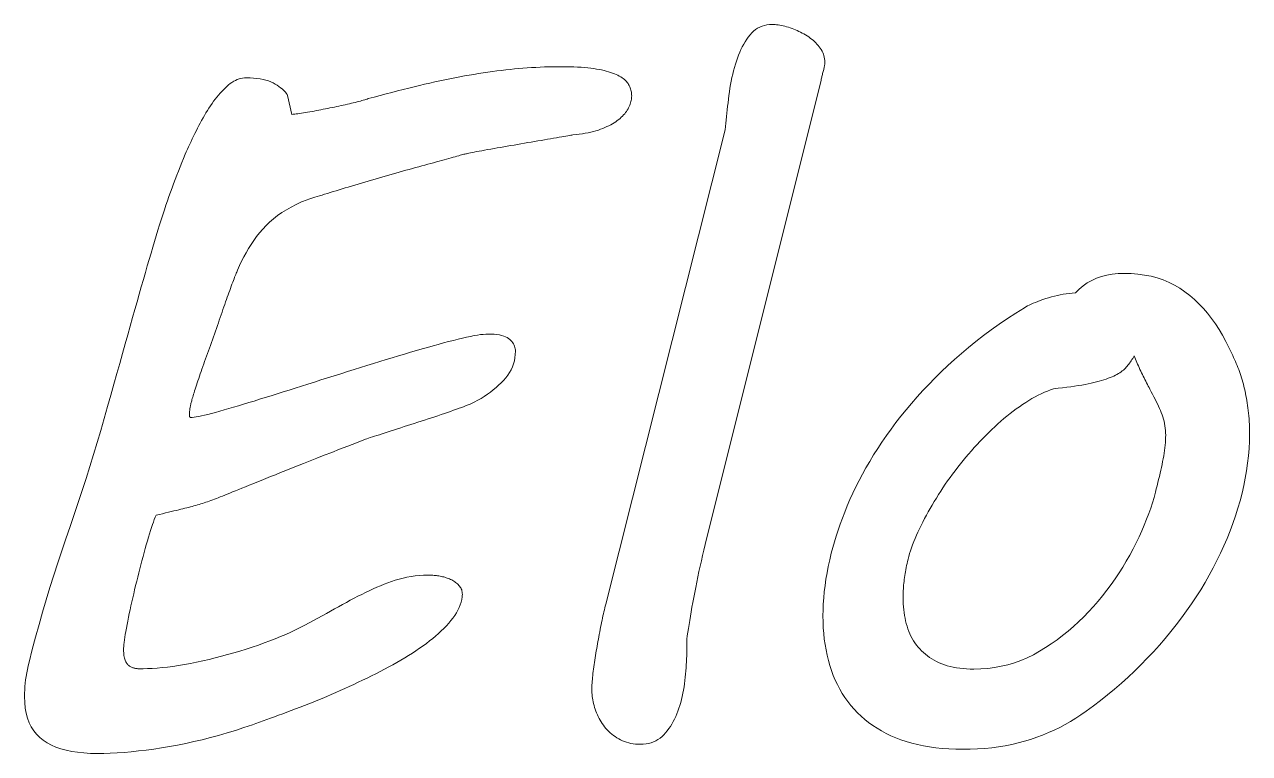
# Model space of a CAD drawing. Extents: x 120.6 to 167.1, y 73.5 to 127.9.
# Drawn here: x 120.62 to 128.26, y 83.11 to 87.66 of the extents above; entities that cross this region are included whole.
import ezdxf

# ---------------------------------------------------------------- set-up
doc = ezdxf.new("R2010")
doc.units = 0

msp = doc.modelspace()

# ---------------------------------------------------------------- linework, layer by layer
at = {"color": 7, "lineweight": 13}
for points in [[(124.99202, 87.005363), (124.993805, 87.025192), (124.995712, 87.045372), (124.997742, 87.065895), (124.999878, 87.086761), (125.002136, 87.107979), (125.004501, 87.129547), (125.006989, 87.151451), (125.00959, 87.173714), (125.012306, 87.19632), (125.015137, 87.219269), (125.018204, 87.242218), (125.021614, 87.264824), (125.025375, 87.287079), (125.02948, 87.30899), (125.033928, 87.330551), (125.038727, 87.351768), (125.043869, 87.372643), (125.049362, 87.393166), (125.055206, 87.413338), (125.061386, 87.433167), (125.067963, 87.452492), (125.074974, 87.471153), (125.08242, 87.489143), (125.090294, 87.506477), (125.098602, 87.52314), (125.107353, 87.539139), (125.116531, 87.554474), (125.126137, 87.569145), (125.136185, 87.583145), (125.14666, 87.596489), (125.157661, 87.608841), (125.169266, 87.619904), (125.18148, 87.629654), (125.194298, 87.638107), (125.207726, 87.645264), (125.221756, 87.651115), (125.236397, 87.65567), (125.251648, 87.65892), (125.267502, 87.660873), (125.283966, 87.661522), (125.293312, 87.661354), (125.302872, 87.660828), (125.312622, 87.659966), (125.322578, 87.658752), (125.332741, 87.657188), (125.343102, 87.655281), (125.353668, 87.653023), (125.364441, 87.650421), (125.375404, 87.647476), (125.386581, 87.64418), (125.397797, 87.640579), (125.408897, 87.636726), (125.419876, 87.632607), (125.430748, 87.628227), (125.441498, 87.623589), (125.452133, 87.618683), (125.462662, 87.613525), (125.473068, 87.608109), (125.483353, 87.602425), (125.49353, 87.596489), (125.503487, 87.590286), (125.51313, 87.583824), (125.522453, 87.577103), (125.531456, 87.570122), (125.540138, 87.562881), (125.548508, 87.555382), (125.556557, 87.547623), (125.564293, 87.539597), (125.571709, 87.531319), (125.578804, 87.522774), (125.585396, 87.514015), (125.591293, 87.505089), (125.596489, 87.495979), (125.600998, 87.486702), (125.60482, 87.477249), (125.607941, 87.467628), (125.610367, 87.457825), (125.612099, 87.447853), (125.613144, 87.437706), (125.613487, 87.427391), (125.613403, 87.422691), (125.613144, 87.417847), (125.612709, 87.412865), (125.612099, 87.40773), (125.61132, 87.402458), (125.610367, 87.397034), (125.609238, 87.391472), (125.607941, 87.385765), (125.606468, 87.379913), (125.60482, 87.373917), (125.603111, 87.367859), (125.601463, 87.361832), (125.599876, 87.355835), (125.598343, 87.349861), (125.59687, 87.343925), (125.595451, 87.338013), (125.594093, 87.33213), (125.592789, 87.326279), (125.591553, 87.32045), (125.590363, 87.314659), (124.867722, 84.418304), (124.859192, 84.383774), (124.850952, 84.349564), (124.84301, 84.315674), (124.83535, 84.282097), (124.827972, 84.24884), (124.820892, 84.215904), (124.814102, 84.183289), (124.807594, 84.150986), (124.801384, 84.119003), (124.795456, 84.087334), (124.789818, 84.056389), (124.78447, 84.026573), (124.779411, 83.997887), (124.774643, 83.970322), (124.770164, 83.943886), (124.765976, 83.918579), (124.76207, 83.894402), (124.758461, 83.871353), (124.755135, 83.849426), (124.752098, 83.828629), (124.752098, 83.759254), (124.751984, 83.741753), (124.751633, 83.72393), (124.75106, 83.705795), (124.750252, 83.68734), (124.749207, 83.668564), (124.74794, 83.649467), (124.746429, 83.630058), (124.744698, 83.610329), (124.742737, 83.590286), (124.74054, 83.569923), (124.738022, 83.549545), (124.7351, 83.529449), (124.731781, 83.509651), (124.72805, 83.490143), (124.723915, 83.470917), (124.719376, 83.451988), (124.714432, 83.433342), (124.709084, 83.414986), (124.703339, 83.396919), (124.697174, 83.379143), (124.690575, 83.361801), (124.683479, 83.345032), (124.675888, 83.32885), (124.667809, 83.31324), (124.659241, 83.29821), (124.650177, 83.283752), (124.640625, 83.269882), (124.630577, 83.256584), (124.620041, 83.243866), (124.609016, 83.231728), (124.597412, 83.220467), (124.585136, 83.210388), (124.572205, 83.2015), (124.558601, 83.193802), (124.544342, 83.187279), (124.529411, 83.181946), (124.513817, 83.177803), (124.497559, 83.174835), (124.480629, 83.173058), (124.463043, 83.17247), (124.447632, 83.172798), (124.432632, 83.173798), (124.418037, 83.175461), (124.403839, 83.177788), (124.390053, 83.180779), (124.376671, 83.184433), (124.363693, 83.188759), (124.35112, 83.193741), (124.338951, 83.199394), (124.327187, 83.205711), (124.315826, 83.212547), (124.304871, 83.219757), (124.294319, 83.227348), (124.284172, 83.235306), (124.274429, 83.243645), (124.265099, 83.252365), (124.256165, 83.261452), (124.247635, 83.27092), (124.239517, 83.280762), (124.231796, 83.290977), (124.22448, 83.30146), (124.217575, 83.31208), (124.211067, 83.322853), (124.204971, 83.333763), (124.19928, 83.344818), (124.193985, 83.356018), (124.189102, 83.367363), (124.184624, 83.378853), (124.18055, 83.390488), (124.176872, 83.402267), (124.173576, 83.414047), (124.170631, 83.425682), (124.16803, 83.437172), (124.165771, 83.448517), (124.163864, 83.459717), (124.162308, 83.470772), (124.161095, 83.481689), (124.160225, 83.492455), (124.159706, 83.503075), (124.159531, 83.513557), (124.159622, 83.523026), (124.159882, 83.532921), (124.160309, 83.543259), (124.160919, 83.554024), (124.161697, 83.565224), (124.162651, 83.576859), (124.16378, 83.588928), (124.165085, 83.601425), (124.166557, 83.614365), (124.168205, 83.627731), (124.169983, 83.641373), (124.171844, 83.655136), (124.173798, 83.669006), (124.175835, 83.682999), (124.177956, 83.697105), (124.180168, 83.711327), (124.182465, 83.725662), (124.184853, 83.74012), (124.187325, 83.754684), (124.18988, 83.769371), (124.192497, 83.784111), (124.195145, 83.798851), (124.197815, 83.813599), (124.200516, 83.828339), (124.203255, 83.843079), (124.206009, 83.857819), (124.208801, 83.872566), (124.211617, 83.887306), (124.21447, 83.902046), (124.217346, 83.916786), (124.22023, 83.931343), (124.223122, 83.945518), (124.226013, 83.959328), (124.228905, 83.972748), (124.231796, 83.985802), (124.234688, 83.998474), (124.237579, 84.01078), (124.240471, 84.022697), (124.243355, 84.034248), (124.246246, 84.045418)], [(120.618584, 83.4702), (120.618874, 83.490547), (120.619736, 83.511124), (120.621185, 83.531937), (120.623207, 83.552986), (120.625809, 83.574257), (120.62899, 83.595764), (120.632744, 83.6175), (120.637085, 83.639465), (120.641998, 83.661667), (120.647491, 83.684097), (120.667473, 83.762566), (120.688126, 83.840714), (120.70945, 83.918541), (120.73143, 83.996048), (120.754074, 84.073242), (120.77739, 84.150116), (120.801369, 84.226677), (120.826012, 84.30291), (120.851318, 84.37883), (120.877289, 84.454437), (120.903343, 84.529839), (120.928917, 84.605148), (120.953987, 84.680374), (120.978577, 84.755516), (121.00267, 84.830574), (121.026268, 84.90554), (121.049377, 84.980415), (121.071999, 85.055214), (121.094124, 85.129921), (121.115761, 85.204536), (121.136787, 85.277946), (121.157097, 85.349007), (121.176682, 85.417732), (121.195541, 85.484116), (121.213676, 85.548157), (121.231094, 85.609856), (121.247787, 85.669212), (121.263756, 85.726227), (121.279007, 85.780907), (121.293533, 85.833237), (121.307533, 85.883682), (121.32122, 85.932671), (121.334595, 85.980225), (121.347641, 86.026329), (121.360374, 86.070984), (121.372787, 86.114204), (121.384888, 86.155968), (121.396667, 86.196297), (121.408127, 86.235168), (121.419273, 86.272606), (121.430168, 86.308807), (121.440895, 86.344002), (121.451439, 86.378181), (121.461823, 86.411354), (121.472023, 86.443512), (121.482056, 86.474655), (121.491913, 86.504791), (121.501595, 86.533913), (121.511101, 86.562027), (121.520439, 86.589119), (121.529778, 86.615685), (121.539284, 86.642197), (121.548973, 86.66864), (121.55883, 86.69503), (121.568855, 86.721367), (121.579063, 86.747643), (121.589439, 86.773857), (121.599991, 86.800018), (121.61071, 86.826118), (121.621613, 86.852165), (121.628616, 86.867828), (121.635773, 86.883614), (121.643074, 86.899513), (121.650513, 86.915527), (121.658104, 86.931656), (121.665833, 86.947899), (121.673714, 86.964264), (121.681732, 86.980736), (121.689903, 86.99733), (121.698212, 87.014038), (121.706665, 87.03067), (121.715263, 87.04705), (121.724007, 87.063164), (121.732895, 87.079018), (121.741928, 87.094612), (121.751106, 87.109947), (121.760429, 87.125023), (121.769897, 87.139832), (121.77951, 87.154388), (121.789261, 87.168686), (121.799133, 87.182587), (121.80909, 87.195969), (121.819138, 87.208832), (121.829269, 87.221176), (121.839485, 87.232994), (121.849792, 87.244301), (121.860184, 87.255081), (121.870659, 87.265343), (121.881226, 87.275085), (121.891876, 87.284302), (121.902618, 87.292816), (121.913445, 87.30043), (121.924355, 87.307152), (121.935356, 87.312981), (121.946442, 87.317909), (121.957611, 87.321938), (121.968872, 87.325073), (121.980217, 87.327316), (121.991646, 87.328659), (122.003166, 87.329109), (122.026306, 87.32872), (122.048317, 87.327545), (122.069199, 87.3256), (122.088959, 87.322868), (122.10759, 87.319351), (122.125092, 87.315063), (122.141464, 87.30999), (122.156715, 87.304138), (122.17083, 87.297501), (122.183823, 87.290085), (122.195778, 87.282356), (122.206779, 87.274765), (122.21682, 87.267326), (122.225914, 87.260025), (122.234047, 87.252869), (122.241234, 87.245857), (122.247459, 87.238998), (122.252739, 87.232277), (122.257057, 87.2257), (122.260429, 87.219269), (122.286438, 87.100754), (122.295372, 87.101433), (122.304825, 87.102318), (122.314796, 87.103401), (122.325294, 87.104683), (122.336304, 87.106171), (122.347839, 87.107864), (122.359894, 87.109756), (122.372467, 87.111855), (122.385559, 87.114151), (122.399178, 87.116653), (122.413063, 87.11927), (122.426979, 87.12191), (122.440926, 87.124588), (122.454903, 87.127289), (122.46891, 87.13002), (122.482941, 87.132782), (122.497009, 87.135574), (122.511093, 87.13839), (122.525215, 87.141235), (122.539368, 87.144112), (122.553429, 87.147003), (122.567291, 87.149895), (122.580948, 87.152786), (122.594406, 87.155678), (122.607658, 87.158562), (122.620705, 87.161453), (122.633553, 87.164345), (122.646202, 87.167236), (122.658646, 87.170128), (122.670891, 87.173019), (122.682739, 87.17588), (122.694016, 87.17868), (122.704704, 87.181427), (122.714821, 87.18412), (122.724365, 87.186745), (122.733322, 87.189323), (122.741707, 87.191833), (122.749512, 87.19429), (122.756737, 87.196693), (122.76339, 87.199036), (122.801254, 87.209297), (122.838539, 87.219269), (122.875252, 87.228951), (122.911385, 87.238342), (122.946938, 87.247452), (122.981911, 87.256264), (123.016312, 87.264793), (123.050133, 87.273033), (123.083374, 87.280983), (123.116035, 87.288643), (123.148254, 87.296028), (123.180145, 87.303154), (123.211731, 87.310013), (123.242989, 87.31662), (123.273933, 87.322968), (123.304558, 87.329048), (123.334869, 87.334877), (123.364853, 87.340439), (123.394531, 87.345741), (123.423882, 87.350784), (123.45295, 87.355576), (123.48175, 87.360092), (123.510292, 87.364357), (123.538582, 87.368362), (123.566605, 87.372108), (123.594368, 87.375587), (123.621872, 87.378815), (123.649117, 87.381775), (123.676102, 87.384476), (123.70282, 87.386917), (123.729446, 87.389114), (123.756126, 87.391083), (123.78286, 87.392815), (123.809654, 87.394318), (123.83651, 87.395592), (123.863419, 87.396629), (123.890388, 87.397446), (123.917419, 87.398018), (123.944504, 87.398369), (123.971642, 87.398483), (123.997749, 87.398338), (124.022865, 87.397903), (124.047005, 87.397179), (124.070152, 87.396172), (124.092323, 87.394867), (124.11351, 87.39328), (124.13372, 87.391403), (124.152939, 87.389236), (124.171181, 87.38678), (124.188438, 87.384033), (124.204857, 87.381035), (124.220581, 87.377846), (124.235611, 87.374451), (124.249947, 87.37085), (124.263596, 87.36705), (124.276543, 87.363045), (124.288795, 87.358841), (124.300362, 87.354431), (124.311226, 87.349823), (124.321404, 87.345009), (124.330925, 87.340004), (124.339844, 87.334831), (124.34816, 87.329483), (124.355858, 87.323967), (124.362953, 87.318268), (124.369446, 87.312401), (124.375328, 87.306358), (124.3806, 87.300148), (124.385269, 87.293755), (124.389336, 87.287193), (124.392899, 87.280502), (124.396095, 87.273727), (124.398911, 87.266861), (124.40136, 87.259911), (124.403427, 87.252869), (124.405113, 87.245743), (124.406433, 87.238533), (124.407372, 87.231232), (124.407936, 87.223846), (124.408119, 87.216377), (124.407936, 87.209396), (124.407372, 87.202332), (124.406433, 87.195175), (124.405113, 87.187935), (124.403427, 87.180603), (124.40136, 87.173195), (124.398911, 87.165688), (124.396095, 87.158104), (124.392899, 87.150429), (124.389336, 87.14267), (124.38533, 87.134903), (124.380836, 87.127228), (124.375847, 87.119644), (124.370369, 87.112144), (124.364403, 87.104729), (124.357941, 87.097397), (124.35099, 87.090157), (124.343544, 87.083008), (124.335609, 87.075935), (124.327187, 87.068954), (124.318253, 87.062103), (124.3088, 87.055428), (124.298828, 87.048927), (124.288338, 87.042595), (124.277321, 87.036438), (124.265793, 87.030457), (124.253738, 87.024643), (124.241165, 87.019005), (124.228065, 87.013542), (124.214455, 87.008255), (124.200233, 87.003227), (124.185318, 86.998543), (124.169708, 86.994209), (124.153404, 86.990219), (124.136406, 86.986572), (124.118713, 86.983284), (124.100334, 86.980331), (124.081253, 86.97773), (124.061485, 86.975479), (124.041016, 86.973572), (124.035133, 86.972313), (124.027893, 86.970848), (124.019295, 86.969193), (124.009338, 86.967323), (123.998024, 86.965256), (123.985344, 86.96299), (123.971313, 86.960518), (123.955917, 86.957848), (123.939171, 86.954971), (123.921059, 86.951889), (123.902115, 86.948685), (123.882843, 86.945412), (123.863266, 86.942093), (123.843361, 86.938705), (123.823143, 86.935272), (123.802605, 86.93177), (123.781746, 86.928215), (123.760574, 86.924606), (123.739082, 86.920929), (123.717278, 86.917206), (123.695419, 86.91346), (123.673798, 86.909744), (123.652412, 86.906059), (123.631248, 86.902405), (123.610321, 86.898773), (123.58963, 86.89518), (123.56916, 86.891609), (123.548927, 86.888069), (123.528923, 86.884552), (123.509155, 86.881073), (123.490105, 86.877686), (123.472267, 86.874481), (123.45565, 86.871445), (123.440239, 86.868584), (123.426048, 86.865898), (123.413071, 86.86338), (123.401306, 86.861038), (123.390755, 86.858871), (123.381416, 86.856873), (123.373299, 86.855057), (123.37619, 86.855057), (123.372238, 86.854317), (123.36734, 86.853264), (123.361488, 86.851891), (123.354683, 86.850197), (123.346924, 86.84819), (123.338203, 86.845863), (123.328537, 86.843216), (123.317917, 86.840256), (123.306335, 86.836975), (123.293808, 86.833374), (123.280525, 86.829559), (123.266693, 86.82563), (123.252312, 86.821579), (123.237381, 86.817421), (123.221901, 86.813141), (123.205872, 86.808746), (123.189301, 86.804237), (123.172173, 86.799614), (123.154495, 86.794876), (123.136269, 86.790016), (123.117615, 86.785034), (123.098633, 86.7799), (123.079338, 86.774628), (123.059731, 86.769203), (123.039795, 86.763641), (123.019547, 86.757935), (122.998985, 86.752075), (122.978096, 86.746078), (122.956894, 86.739937), (122.935371, 86.73365), (122.913727, 86.72731), (122.892136, 86.720993), (122.870598, 86.714706), (122.849121, 86.708443), (122.827698, 86.702217), (122.806343, 86.696014), (122.785034, 86.689842), (122.763794, 86.683701), (122.742599, 86.677589), (122.721474, 86.671501), (122.700531, 86.665466), (122.679909, 86.659477), (122.659599, 86.653557), (122.63961, 86.647682), (122.619942, 86.641876), (122.600586, 86.636124), (122.581558, 86.630432), (122.562836, 86.624794), (122.544441, 86.619217), (122.52636, 86.613693), (122.508781, 86.608299), (122.491905, 86.603111), (122.475716, 86.598129), (122.46022, 86.593346), (122.445419, 86.58876), (122.43132, 86.584381), (122.417908, 86.580208), (122.40519, 86.576233), (122.393158, 86.572456), (122.381828, 86.568886), (122.347328, 86.554565), (122.314362, 86.539345), (122.282928, 86.523232), (122.253029, 86.506218), (122.224655, 86.488312), (122.197815, 86.469513), (122.172508, 86.449814), (122.148735, 86.429214), (122.126495, 86.407722), (122.105782, 86.385338), (122.086258, 86.362228), (122.067566, 86.33857), (122.049721, 86.314362), (122.032707, 86.289604), (122.016533, 86.264297), (122.001198, 86.238441), (121.986702, 86.212036), (121.973045, 86.185081), (121.960228, 86.157578), (121.948242, 86.129524), (121.945816, 86.123955), (121.943161, 86.117668), (121.940269, 86.110664), (121.937149, 86.102928), (121.933792, 86.094475), (121.930206, 86.085297), (121.926392, 86.075394), (121.922348, 86.064774), (121.918068, 86.053429), (121.913559, 86.041359), (121.90889, 86.028755), (121.904137, 86.015808), (121.899292, 86.00251), (121.894363, 85.988869), (121.889351, 85.974876), (121.884247, 85.960541), (121.879059, 85.945854), (121.873787, 85.930824), (121.868423, 85.915443), (121.862976, 85.899719), (121.857437, 85.88372), (121.851814, 85.867523), (121.846107, 85.85112), (121.840309, 85.834511), (121.834427, 85.817703), (121.828461, 85.80069), (121.822403, 85.783478), (121.816261, 85.76606), (121.810036, 85.748444), (121.803719, 85.730621), (121.797386, 85.712791), (121.791115, 85.695129), (121.784897, 85.677635), (121.77874, 85.660324), (121.772644, 85.643181), (121.766602, 85.626213), (121.76062, 85.609421), (121.754692, 85.592804), (121.748825, 85.576355), (121.743011, 85.560081), (121.737305, 85.544037), (121.731743, 85.528282), (121.726318, 85.512817), (121.721046, 85.497643), (121.715912, 85.482758), (121.71093, 85.468163), (121.706085, 85.45385), (121.701393, 85.439835), (121.696838, 85.426102), (121.692429, 85.412659), (121.688225, 85.399712), (121.68428, 85.387451), (121.680595, 85.375893), (121.67717, 85.365021), (121.674004, 85.354851), (121.671097, 85.345367), (121.668449, 85.336578), (121.666069, 85.328484), (121.66394, 85.321091), (121.662079, 85.314384), (121.6604, 85.308655), (121.658844, 85.303047), (121.657394, 85.297554), (121.656067, 85.292183), (121.654854, 85.286919), (121.653755, 85.281776), (121.652771, 85.276749), (121.651901, 85.271835), (121.651154, 85.267036), (121.650513, 85.262352), (121.649963, 85.257843), (121.649475, 85.253563), (121.64904, 85.249519), (121.648666, 85.245697), (121.648346, 85.242119), (121.648087, 85.238762), (121.647888, 85.235641), (121.647743, 85.23275), (121.647652, 85.230095), (121.647629, 85.227661), (121.647713, 85.224365), (121.647972, 85.22142), (121.648407, 85.218819), (121.64901, 85.21656), (121.649796, 85.214653), (121.650749, 85.213097), (121.651871, 85.211884), (121.653175, 85.211014), (121.654648, 85.210495), (121.656296, 85.21032), (121.665909, 85.210709), (121.677399, 85.211884), (121.690765, 85.213829), (121.706017, 85.21656), (121.723145, 85.220078), (121.742149, 85.224365), (121.763031, 85.229439), (121.785797, 85.235298), (121.81044, 85.241928), (121.83696, 85.249344), (121.864883, 85.257332), (121.89373, 85.265701), (121.9235, 85.274445), (121.954201, 85.283569), (121.985825, 85.29306), (122.018372, 85.302933), (122.051842, 85.313179), (122.086243, 85.323807), (122.121567, 85.334801), (122.157814, 85.346176), (122.194778, 85.357826), (122.232269, 85.369652), (122.270287, 85.381645), (122.308815, 85.393814), (122.34787, 85.406158), (122.387436, 85.418671), (122.427528, 85.431366), (122.46814, 85.444229), (122.509277, 85.45726), (122.550926, 85.470474), (122.592667, 85.483681), (122.634064, 85.496719), (122.67511, 85.509583), (122.715805, 85.52227), (122.756157, 85.53479), (122.796165, 85.547127), (122.835823, 85.559296), (122.875137, 85.571297), (122.914101, 85.583115), (122.952721, 85.594765), (122.990746, 85.60614), (123.027931, 85.617142), (123.064278, 85.627762), (123.099792, 85.638008), (123.13446, 85.647881), (123.168297, 85.657379), (123.201294, 85.666496), (123.233452, 85.67524), (123.264771, 85.683609), (123.29525, 85.691597), (123.324478, 85.699013), (123.35202, 85.70565), (123.377892, 85.711502), (123.402084, 85.716576), (123.424606, 85.720871), (123.445442, 85.72438), (123.464607, 85.727112), (123.482101, 85.729065), (123.49791, 85.730232), (123.512047, 85.730621), (123.531616, 85.730293), (123.54985, 85.729294), (123.566765, 85.727631), (123.582344, 85.725304), (123.596596, 85.722313), (123.609512, 85.718658), (123.621101, 85.714333), (123.631363, 85.709351), (123.640297, 85.703697), (123.647903, 85.69738), (123.654488, 85.690659), (123.660385, 85.683792), (123.665588, 85.676788), (123.670097, 85.669632), (123.67392, 85.662331), (123.67704, 85.654892), (123.679466, 85.647301), (123.681198, 85.639572), (123.682243, 85.631691), (123.682587, 85.623672), (123.681854, 85.603119), (123.679642, 85.583092), (123.675957, 85.563576), (123.670792, 85.544586), (123.664162, 85.526115), (123.656052, 85.508163), (123.646469, 85.490738), (123.635414, 85.473824), (123.622879, 85.457436), (123.608879, 85.441566), (123.593773, 85.426163), (123.57795, 85.411156), (123.561401, 85.396561), (123.544128, 85.38237), (123.526138, 85.368576), (123.507416, 85.355194), (123.487976, 85.342216), (123.467819, 85.329643), (123.44693, 85.317474), (123.425323, 85.30571), (123.417793, 85.302078), (123.409081, 85.298134), (123.399185, 85.293869), (123.3881, 85.289291), (123.375824, 85.284393), (123.362373, 85.279175), (123.347733, 85.273636), (123.331902, 85.267784), (123.314896, 85.261612), (123.2967, 85.255127), (123.277763, 85.248459), (123.258537, 85.241768), (123.239029, 85.235046), (123.219231, 85.228302), (123.199142, 85.221519), (123.178764, 85.214714), (123.158096, 85.207878), (123.137138, 85.201012), (123.115891, 85.194122), (123.094353, 85.187195), (123.072777, 85.18029), (123.051399, 85.173439), (123.030228, 85.166641), (123.009254, 85.159912), (122.988487, 85.153229), (122.967926, 85.146614), (122.947556, 85.140053), (122.927399, 85.133545), (122.90744, 85.127098), (122.88768, 85.120712), (122.868576, 85.114525), (122.850563, 85.108688), (122.833656, 85.103195), (122.817841, 85.098053), (122.803131, 85.093254), (122.78952, 85.088799), (122.777, 85.084694), (122.765579, 85.08094), (122.755264, 85.07753), (122.74604, 85.074463), (122.690445, 85.052887), (122.636955, 85.032089), (122.585571, 85.01207), (122.536301, 84.992836), (122.489143, 84.97438), (122.444092, 84.956703), (122.401154, 84.939804), (122.360321, 84.923691), (122.321609, 84.908356), (122.284996, 84.893806), (122.250122, 84.879898), (122.216606, 84.866516), (122.184448, 84.853653), (122.153648, 84.841309), (122.124207, 84.829491), (122.09613, 84.818184), (122.069405, 84.807404), (122.044037, 84.797142), (122.020035, 84.787399), (121.997383, 84.778183), (121.975922, 84.76944), (121.955475, 84.761124), (121.936035, 84.75325), (121.917603, 84.745804), (121.900192, 84.738792), (121.883781, 84.732224), (121.868393, 84.726074), (121.854012, 84.720367), (121.840645, 84.715096), (121.828285, 84.710251), (121.816521, 84.705696), (121.804932, 84.701294), (121.79351, 84.697029), (121.782265, 84.692909), (121.771194, 84.688934), (121.7603, 84.685104), (121.749573, 84.681419), (121.739029, 84.677879), (121.728645, 84.674484), (121.718445, 84.671227), (121.708229, 84.66806), (121.697807, 84.664925), (121.68718, 84.661819), (121.676361, 84.658745), (121.665329, 84.655693), (121.654099, 84.652672), (121.64267, 84.649681), (121.631035, 84.646713), (121.619194, 84.643784), (121.607155, 84.640877), (121.594551, 84.637871), (121.581024, 84.634636), (121.566574, 84.631165), (121.551193, 84.627464), (121.534897, 84.623535), (121.517662, 84.61937), (121.499512, 84.614975), (121.480438, 84.610352), (121.460434, 84.605499), (121.439507, 84.60041), (121.434212, 84.587646), (121.428749, 84.573647), (121.423111, 84.558395), (121.417305, 84.541908), (121.411324, 84.52417), (121.405167, 84.505196), (121.398834, 84.484978), (121.392334, 84.463516), (121.385651, 84.440804), (121.378799, 84.416855), (121.371895, 84.392204), (121.365044, 84.367371), (121.358253, 84.342369), (121.351517, 84.317192), (121.344841, 84.29184), (121.338219, 84.266319), (121.331657, 84.240623), (121.32515, 84.214752), (121.31871, 84.188705), (121.312317, 84.162491), (121.306061, 84.136375), (121.300003, 84.110634), (121.294151, 84.085266), (121.288498, 84.06028), (121.283051, 84.035667), (121.277809, 84.011429), (121.272758, 83.987564), (121.267921, 83.964081), (121.263283, 83.940971), (121.258842, 83.918236), (121.254723, 83.896385), (121.251038, 83.875916), (121.247787, 83.856842), (121.244972, 83.839149), (121.242584, 83.822845), (121.240631, 83.80793), (121.239113, 83.794403), (121.238029, 83.782265), (121.237381, 83.771507), (121.237167, 83.762146), (121.237312, 83.752014), (121.23774, 83.742432), (121.238464, 83.733398), (121.239479, 83.724915), (121.240776, 83.71698), (121.242371, 83.709595), (121.244247, 83.702759), (121.246414, 83.696472), (121.248871, 83.690735), (121.251617, 83.685547), (121.254562, 83.680786), (121.257629, 83.676353), (121.260811, 83.672234), (121.264107, 83.668434), (121.267517, 83.664948), (121.271042, 83.661781), (121.274681, 83.658936), (121.278442, 83.65641), (121.282318, 83.654198), (121.286301, 83.652306), (121.290352, 83.650658), (121.294395, 83.649178), (121.298447, 83.647881), (121.30249, 83.646751), (121.306541, 83.645798), (121.310585, 83.64502), (121.314629, 83.644409), (121.31868, 83.643974), (121.322723, 83.643715), (121.326775, 83.643631), (121.330734, 83.643631), (121.334518, 83.643631), (121.338135, 83.643631), (121.341568, 83.643631), (121.344841, 83.643631), (121.347931, 83.643631), (121.350853, 83.643631), (121.3536, 83.643631), (121.356171, 83.643631), (121.358566, 83.643631), (121.386879, 83.644035), (121.416321, 83.645248), (121.446892, 83.64727), (121.478584, 83.650108), (121.511406, 83.653748), (121.545357, 83.658195), (121.580437, 83.66346), (121.616638, 83.669533), (121.653969, 83.676407), (121.692429, 83.684097), (121.731407, 83.692451), (121.770302, 83.701324), (121.809105, 83.710724), (121.847824, 83.720634), (121.886459, 83.731071), (121.925003, 83.742027), (121.963463, 83.753502), (122.001839, 83.765495), (122.040123, 83.778015), (122.078323, 83.791046), (122.114281, 83.803886), (122.149315, 83.816948), (122.183418, 83.830246), (122.216606, 83.843773), (122.248863, 83.857536), (122.280197, 83.871521), (122.310608, 83.885742), (122.340088, 83.9002), (122.368652, 83.914879), (122.396286, 83.929794), (122.423294, 83.944725), (122.449989, 83.959457), (122.476364, 83.973976), (122.502426, 83.988304), (122.528168, 84.002426), (122.553589, 84.016342), (122.57869, 84.03006), (122.603477, 84.043571), (122.627945, 84.056885), (122.6521, 84.069992), (122.676033, 84.082794), (122.699852, 84.0952), (122.723557, 84.107193), (122.747139, 84.118782), (122.770615, 84.129967), (122.793968, 84.140755), (122.817207, 84.151131), (122.840332, 84.161102), (122.863342, 84.17067), (122.886238, 84.179832), (122.909286, 84.18837), (122.93277, 84.196075), (122.956696, 84.202942), (122.981049, 84.208969), (123.005829, 84.214157), (123.031052, 84.218506), (123.056709, 84.222023), (123.082794, 84.224693), (123.109314, 84.226532), (123.136269, 84.227524), (123.142151, 84.22747), (123.148239, 84.227295), (123.154526, 84.227005), (123.161011, 84.226601), (123.167702, 84.226082), (123.174599, 84.225449), (123.181694, 84.224693), (123.188995, 84.223824), (123.196495, 84.222847), (123.204201, 84.221748), (123.21196, 84.22049), (123.219635, 84.219025), (123.227219, 84.217369), (123.234726, 84.2155), (123.242134, 84.213432), (123.249466, 84.211166), (123.256706, 84.208694), (123.263863, 84.206017), (123.270927, 84.203148), (123.277908, 84.200066), (123.284714, 84.196785), (123.29126, 84.193298), (123.297546, 84.189613), (123.303574, 84.18573), (123.309341, 84.181641), (123.31485, 84.177345), (123.320099, 84.172852), (123.325081, 84.168152), (123.329811, 84.163254), (123.334274, 84.15815), (123.338333, 84.152802), (123.34185, 84.147171), (123.34481, 84.141243), (123.347221, 84.135025), (123.349091, 84.128525), (123.350403, 84.121735), (123.351166, 84.114647), (123.351387, 84.107277), (123.351051, 84.099617), (123.350174, 84.091667), (123.347252, 84.074936), (123.343117, 84.058258), (123.337769, 84.041634), (123.331207, 84.02507), (123.323433, 84.008568), (123.314445, 83.992119), (123.304237, 83.975731), (123.292824, 83.959396), (123.28019, 83.943123), (123.266342, 83.92691), (123.251518, 83.910774), (123.235939, 83.89476), (123.219604, 83.878868), (123.202522, 83.863083), (123.184685, 83.84742), (123.1661, 83.831863), (123.146759, 83.816429), (123.126671, 83.801109), (123.105835, 83.785904), (123.084236, 83.770813), (123.062012, 83.755844), (123.039261, 83.740982), (123.015991, 83.726242), (122.992203, 83.711617), (122.967896, 83.697105), (122.943062, 83.682709), (122.917717, 83.668434), (122.891846, 83.654266), (122.865456, 83.640221), (122.838539, 83.626289), (122.81131, 83.612488), (122.783966, 83.598824), (122.756508, 83.585312), (122.728928, 83.571945), (122.701241, 83.558723), (122.673431, 83.545639), (122.645508, 83.532707), (122.61747, 83.519913), (122.589317, 83.507271), (122.561043, 83.494766), (122.532776, 83.482452), (122.504623, 83.470367), (122.476585, 83.458519), (122.448662, 83.446899), (122.420853, 83.435509), (122.393158, 83.424355), (122.365585, 83.413429), (122.338127, 83.402733), (122.310783, 83.392265), (122.283554, 83.382034), (122.256668, 83.372047), (122.230362, 83.36232), (122.204636, 83.352852), (122.179489, 83.343651), (122.154922, 83.334702), (122.130928, 83.326012), (122.107513, 83.317589), (122.084679, 83.309425), (122.062424, 83.301514), (122.040741, 83.293869), (121.987701, 83.275864), (121.934952, 83.258835), (121.882484, 83.242798), (121.830307, 83.227737), (121.778427, 83.213661), (121.72683, 83.200562), (121.675522, 83.188454), (121.624504, 83.177322), (121.573769, 83.167175), (121.523331, 83.158012), (121.473557, 83.14978), (121.42482, 83.142403), (121.377129, 83.135902), (121.330475, 83.130264), (121.284859, 83.125496), (121.240288, 83.121597), (121.196754, 83.118561), (121.154266, 83.116394), (121.112808, 83.115089), (121.072403, 83.114655), (121.029488, 83.115479), (120.988632, 83.11795), (120.949829, 83.12207), (120.913071, 83.127838), (120.878372, 83.135254), (120.845726, 83.14431), (120.815125, 83.155022), (120.786583, 83.167381), (120.760094, 83.181389), (120.735649, 83.197037), (120.713409, 83.2146), (120.693504, 83.234329), (120.675949, 83.256226), (120.660728, 83.280289), (120.64785, 83.306519), (120.637314, 83.334915), (120.62912, 83.365486), (120.623268, 83.398224), (120.619751, 83.433128)], [(125.653954, 84.36338), (125.663109, 84.398865), (125.67321, 84.434784), (125.684265, 84.47113), (125.696274, 84.507912), (125.709236, 84.545128), (125.72316, 84.582779), (125.738029, 84.620857), (125.753853, 84.659378), (125.770638, 84.698326), (125.788368, 84.737709), (125.807144, 84.777359), (125.827042, 84.817085), (125.848076, 84.856903), (125.870232, 84.896812), (125.893517, 84.936798), (125.917923, 84.976875), (125.943466, 85.017044), (125.970123, 85.057297), (125.997925, 85.097633), (126.02684, 85.138054), (126.056915, 85.178436), (126.088181, 85.218643), (126.120628, 85.258682), (126.154259, 85.298538), (126.189072, 85.338226), (126.225075, 85.377739), (126.26226, 85.417084), (126.300636, 85.456253), (126.340195, 85.495247), (126.380936, 85.534065), (126.42292, 85.57254), (126.466209, 85.610489), (126.510796, 85.647926), (126.556686, 85.684837), (126.603874, 85.72123), (126.652359, 85.757103), (126.702148, 85.79245), (126.753242, 85.827286), (126.805634, 85.861595), (126.859322, 85.895386), (126.868462, 85.900635), (126.878517, 85.905968), (126.889503, 85.911385), (126.901413, 85.916893), (126.914246, 85.922485), (126.928009, 85.928162), (126.942688, 85.933929), (126.958298, 85.939781), (126.974831, 85.945724), (126.992294, 85.951752), (127.010269, 85.957573), (127.028366, 85.962906), (127.046577, 85.967751), (127.064903, 85.972099), (127.083344, 85.97596), (127.101898, 85.979324), (127.120575, 85.982201), (127.139366, 85.984589), (127.158264, 85.986481), (127.177292, 85.987885), (127.200615, 86.010948), (127.225502, 86.031586), (127.251953, 86.049797), (127.279961, 86.065582), (127.309532, 86.078934), (127.34066, 86.089867), (127.373352, 86.098358), (127.407608, 86.104431), (127.44342, 86.10807), (127.480797, 86.109291), (127.525185, 86.108147), (127.568153, 86.104721), (127.609703, 86.099014), (127.649841, 86.091019), (127.68856, 86.080742), (127.725861, 86.068184), (127.761749, 86.053337), (127.796219, 86.036217), (127.829269, 86.016808), (127.860909, 85.99511), (127.891304, 85.971451), (127.920624, 85.946144), (127.948883, 85.919189), (127.976067, 85.890587), (128.002182, 85.860336), (128.027237, 85.828438), (128.051208, 85.794891), (128.074112, 85.759705), (128.095947, 85.722862), (128.11673, 85.684372), (128.123047, 85.671684), (128.129272, 85.65905), (128.135406, 85.646477), (128.141464, 85.633965), (128.14743, 85.621506), (128.15332, 85.6091), (128.159119, 85.596764), (128.164825, 85.584473), (128.170441, 85.57225), (128.17598, 85.560081), (128.181381, 85.547867), (128.186615, 85.535507), (128.191681, 85.52301), (128.196564, 85.510361), (128.201279, 85.497574), (128.205811, 85.484634), (128.210175, 85.471558), (128.214371, 85.458328), (128.218384, 85.444962), (128.222229, 85.43145), (128.225922, 85.417763), (128.229462, 85.40387), (128.232849, 85.389778), (128.236099, 85.375488), (128.239212, 85.360992), (128.242172, 85.346291), (128.244995, 85.33139), (128.247665, 85.316292), (128.250198, 85.30098), (128.252579, 85.285477), (128.254776, 85.269661), (128.256744, 85.253448), (128.258484, 85.236824), (128.259979, 85.219803), (128.261246, 85.20237), (128.262299, 85.18454), (128.263107, 85.166298), (128.263672, 85.147652), (128.264023, 85.128601), (128.264145, 85.109154), (128.263428, 85.063393), (128.261246, 85.017464), (128.257645, 84.971359), (128.252579, 84.925079), (128.246078, 84.878624), (128.238129, 84.832001), (128.228729, 84.785202), (128.217896, 84.738235), (128.205612, 84.691086), (128.191879, 84.643768), (128.176819, 84.596481), (128.160553, 84.549423), (128.143051, 84.502594), (128.124359, 84.455994), (128.104431, 84.40963), (128.083313, 84.363495), (128.060959, 84.317596), (128.037399, 84.271927), (128.012634, 84.226486), (127.986649, 84.181274), (127.959488, 84.136375), (127.931206, 84.091843), (127.901794, 84.047691), (127.871254, 84.003914), (127.839592, 83.96051), (127.806793, 83.91748), (127.772873, 83.874832), (127.737823, 83.832558), (127.701653, 83.790657), (127.664352, 83.749138), (127.62606, 83.708221), (127.586937, 83.668144), (127.546974, 83.628906), (127.50618, 83.5905), (127.464539, 83.55294), (127.422058, 83.516212), (127.378746, 83.480331), (127.334595, 83.445282), (127.289604, 83.411072), (127.243774, 83.377701), (127.212219, 83.355659), (127.180008, 83.334625), (127.147125, 83.314613), (127.113579, 83.295609), (127.079369, 83.277611), (127.044495, 83.260628), (127.008957, 83.244659), (126.972748, 83.229698), (126.935883, 83.215752), (126.898346, 83.20282), (126.860031, 83.19101), (126.820824, 83.180443), (126.780716, 83.171127), (126.739716, 83.163048), (126.697815, 83.156212), (126.655022, 83.150612), (126.611328, 83.146263), (126.566742, 83.143158), (126.521255, 83.141296), (126.474876, 83.140671), (126.430954, 83.141266), (126.388222, 83.143044), (126.346664, 83.146004), (126.306297, 83.150154), (126.26712, 83.155487), (126.229126, 83.162003), (126.192314, 83.169708), (126.156685, 83.178596), (126.122246, 83.188667), (126.088989, 83.199928), (126.05687, 83.212288), (126.025856, 83.225655), (125.995941, 83.240036), (125.967125, 83.255424), (125.9394, 83.271828), (125.912781, 83.289246), (125.887253, 83.307671), (125.862831, 83.32711), (125.8395, 83.347565), (125.817276, 83.369026), (125.796143, 83.391426), (125.776115, 83.414696), (125.757179, 83.438835), (125.739342, 83.463837), (125.72261, 83.489708), (125.70697, 83.516449), (125.692429, 83.544052), (125.678986, 83.572525), (125.666649, 83.60186), (125.655403, 83.632065), (125.645241, 83.663055), (125.636154, 83.694733), (125.628128, 83.727112), (125.621178, 83.760178), (125.615295, 83.793938), (125.610481, 83.8284), (125.606743, 83.863548), (125.604065, 83.899391), (125.602463, 83.935928), (125.601929, 83.973152), (125.602448, 84.009834), (125.604004, 84.047035), (125.606613, 84.084763), (125.610252, 84.123001), (125.614937, 84.161766), (125.620659, 84.20105), (125.627419, 84.240852), (125.635223, 84.281174), (125.644073, 84.322021)], [(126.133789, 84.325806), (126.130424, 84.312584), (126.127258, 84.2995), (126.124298, 84.286568), (126.121536, 84.273773), (126.11898, 84.261131), (126.116623, 84.248627), (126.114471, 84.236267), (126.112518, 84.22406), (126.110771, 84.21199), (126.109222, 84.200066), (126.107849, 84.188255), (126.106621, 84.176537), (126.105537, 84.164902), (126.104599, 84.153351), (126.103806, 84.141891), (126.103149, 84.130516), (126.102646, 84.119232), (126.102287, 84.108032), (126.102066, 84.096916), (126.101997, 84.085892), (126.102242, 84.06694), (126.102982, 84.048256), (126.10421, 84.029823), (126.105927, 84.011658), (126.108139, 83.993752), (126.11084, 83.976105), (126.114037, 83.958717), (126.117722, 83.941589), (126.121895, 83.924721), (126.126564, 83.908119), (126.131783, 83.891876), (126.137604, 83.876091), (126.144035, 83.860771), (126.151077, 83.845917), (126.158722, 83.83152), (126.166977, 83.817589), (126.175835, 83.804115), (126.185303, 83.791107), (126.195374, 83.778564), (126.206055, 83.766479), (126.217316, 83.75489), (126.229126, 83.74382), (126.241478, 83.733269), (126.254387, 83.723236), (126.267845, 83.71373), (126.281845, 83.704735), (126.296402, 83.696266), (126.311501, 83.688316), (126.327156, 83.680893), (126.343361, 83.673981), (126.360199, 83.667664), (126.377754, 83.662018), (126.396042, 83.657028), (126.415047, 83.65271), (126.434769, 83.649048), (126.455223, 83.646057), (126.476395, 83.64373), (126.498291, 83.642067), (126.520912, 83.641075), (126.54425, 83.640739), (126.587883, 83.641853), (126.630913, 83.645195), (126.673332, 83.650757), (126.715141, 83.658546), (126.756348, 83.668564), (126.796944, 83.680801), (126.836937, 83.695274), (126.87632, 83.711967), (126.9151, 83.730881), (126.95327, 83.752029), (126.990715, 83.774849), (127.027328, 83.798798), (127.063095, 83.823875), (127.09803, 83.850075), (127.132126, 83.877403), (127.165375, 83.905861), (127.1978, 83.935448), (127.229378, 83.966164), (127.260117, 83.998001), (127.290024, 84.030968), (127.319031, 84.064743), (127.347076, 84.099014), (127.374176, 84.133774), (127.400322, 84.169022), (127.425514, 84.204765), (127.449753, 84.240997), (127.473038, 84.277718), (127.495369, 84.314934), (127.516739, 84.352646), (127.537163, 84.390846), (127.556519, 84.428986), (127.574684, 84.466522), (127.591667, 84.503448), (127.60746, 84.539764), (127.622078, 84.575478), (127.635498, 84.610588), (127.647743, 84.645081), (127.658798, 84.678978), (127.668671, 84.712257), (127.677353, 84.744942), (127.682487, 84.76506), (127.687477, 84.784943), (127.692314, 84.804596), (127.697014, 84.824028), (127.701569, 84.843216), (127.705971, 84.862183), (127.710236, 84.880913), (127.714355, 84.899414), (127.71833, 84.917679), (127.72216, 84.935715), (127.725731, 84.953491), (127.728928, 84.970978), (127.731743, 84.988182), (127.734184, 85.005089), (127.736252, 85.021713), (127.737946, 85.03804), (127.739258, 85.054085), (127.740196, 85.069839), (127.740761, 85.085304), (127.740952, 85.100479), (127.740677, 85.11541), (127.739853, 85.130135), (127.73848, 85.144661), (127.736557, 85.158981), (127.734085, 85.173103), (127.731064, 85.187019), (127.727493, 85.200737), (127.723373, 85.214249), (127.718704, 85.227562), (127.713486, 85.240669), (127.70784, 85.253838), (127.701866, 85.267319), (127.69558, 85.281128), (127.68898, 85.295242), (127.682053, 85.309685), (127.674812, 85.32444), (127.667252, 85.339516), (127.659378, 85.354904), (127.651184, 85.370613), (127.64267, 85.386642), (127.637466, 85.396515), (127.632263, 85.406471), (127.62706, 85.416519), (127.621857, 85.426651), (127.616653, 85.436867), (127.61145, 85.447174), (127.606247, 85.457565), (127.601044, 85.46804), (127.59584, 85.478607), (127.590637, 85.489258), (127.585495, 85.499939), (127.580467, 85.51059), (127.575554, 85.521217), (127.570755, 85.531807), (127.566071, 85.542374), (127.561501, 85.55291), (127.557053, 85.563416), (127.552711, 85.573898), (127.548492, 85.584343), (127.544388, 85.594765), (127.539734, 85.586777), (127.535027, 85.578987), (127.530258, 85.571396), (127.525429, 85.564011), (127.520546, 85.556824), (127.515602, 85.54985), (127.510597, 85.543068), (127.505539, 85.536491), (127.500427, 85.530121), (127.495255, 85.523949), (127.489784, 85.517937), (127.483803, 85.512039), (127.477303, 85.506256), (127.470276, 85.500595), (127.46273, 85.495041), (127.454666, 85.489609), (127.446083, 85.484291), (127.436974, 85.479088), (127.427353, 85.473999), (127.417206, 85.469025), (127.406425, 85.464157), (127.39489, 85.459373), (127.382607, 85.454674), (127.369568, 85.450066), (127.355782, 85.445541), (127.34124, 85.441101), (127.325951, 85.436752), (127.309906, 85.432487), (127.293114, 85.428314), (127.275566, 85.424225), (127.257095, 85.420235), (127.237526, 85.416359), (127.216858, 85.412605), (127.195091, 85.408958), (127.172226, 85.405434), (127.14827, 85.402023), (127.123207, 85.398727), (127.097046, 85.395546), (127.069786, 85.392487), (127.041428, 85.389534), (127.022324, 85.382828), (127.003159, 85.375427), (126.98394, 85.367332), (126.964661, 85.358551), (126.94532, 85.349068), (126.925926, 85.33889), (126.906471, 85.328026), (126.886963, 85.31646), (126.867386, 85.304207), (126.847763, 85.29126), (126.828148, 85.277725), (126.808624, 85.263741), (126.789185, 85.249283), (126.769836, 85.234367), (126.750565, 85.218994), (126.731384, 85.203156), (126.712296, 85.186852), (126.693291, 85.170082), (126.67437, 85.152855), (126.65554, 85.135162), (126.636841, 85.117096), (126.618309, 85.098747), (126.599953, 85.080101), (126.581772, 85.061165), (126.563766, 85.041946), (126.545929, 85.02243), (126.528267, 85.002632), (126.51078, 84.982544), (126.493469, 84.962166), (126.476326, 84.941498), (126.459442, 84.920639), (126.442909, 84.899696), (126.42672, 84.87867), (126.410881, 84.857552), (126.395386, 84.836349), (126.380241, 84.815063), (126.36544, 84.793686), (126.35099, 84.772224), (126.336884, 84.750679), (126.32312, 84.729042), (126.309715, 84.707405), (126.296646, 84.685852), (126.283928, 84.664391), (126.271553, 84.643021), (126.259529, 84.621727), (126.247856, 84.600525), (126.236526, 84.579407), (126.22554, 84.55838), (126.214905, 84.537437), (126.204613, 84.516586), (126.194794, 84.495941), (126.185593, 84.475655), (126.176994, 84.455711), (126.168999, 84.436111), (126.161613, 84.416855), (126.154839, 84.397957), (126.148666, 84.379395), (126.143097, 84.361183), (126.138138, 84.343323)]]:
    msp.add_lwpolyline(points, close=True, dxfattribs=at)

doc.saveas('drawing.dxf')
